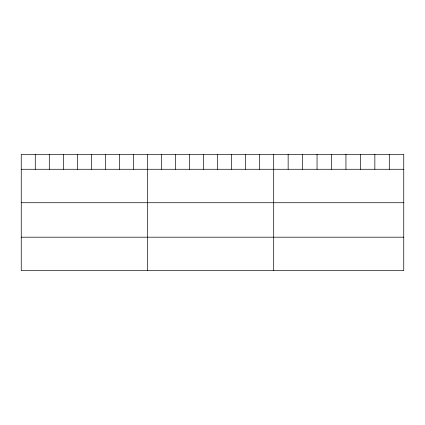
<?xml version="1.0" encoding="UTF-8"?>
<svg xmlns="http://www.w3.org/2000/svg" width="425" height="425" viewBox="0 0 425 425"><rect width="100%" height="100%" fill="white"/><g stroke="black" fill="none" stroke-linecap="round" stroke-linejoin="round"><path stroke-width="0.64" d="M403.75 169.272L403.75 270.645L21.25 270.645L21.25 154.355L403.75 154.355L403.75 169.272L21.25 169.272M21.25 202.725L403.75 202.725M21.25 237.192L403.75 237.192M389.3 154.355L389.3 169.272M374.85 154.355L374.85 169.272M360.4 154.355L360.4 169.272M345.95 154.355L345.95 169.272M331.5 154.355L331.5 169.272M317.05 154.355L317.05 169.272M302.6 154.355L302.6 169.272M288.15 154.355L288.15 169.272M273.7 154.355L273.7 270.645M259.675 154.355L259.675 169.272M245.65 154.355L245.65 169.272M231.625 154.355L231.625 169.272M217.6 154.355L217.6 169.272M203.575 154.355L203.575 169.272M189.55 154.355L189.55 169.272M175.525 154.355L175.525 169.272M161.5 154.355L161.5 169.272M147.475 154.355L147.475 270.645M133.45 154.355L133.45 169.272M119.425 154.355L119.425 169.272M105.4 154.355L105.4 169.272M91.375 154.355L91.375 169.272M77.35 154.355L77.35 169.272M63.325 154.355L63.325 169.272M49.3 154.355L49.3 169.272M35.275 154.355L35.275 169.272"/></g></svg>
